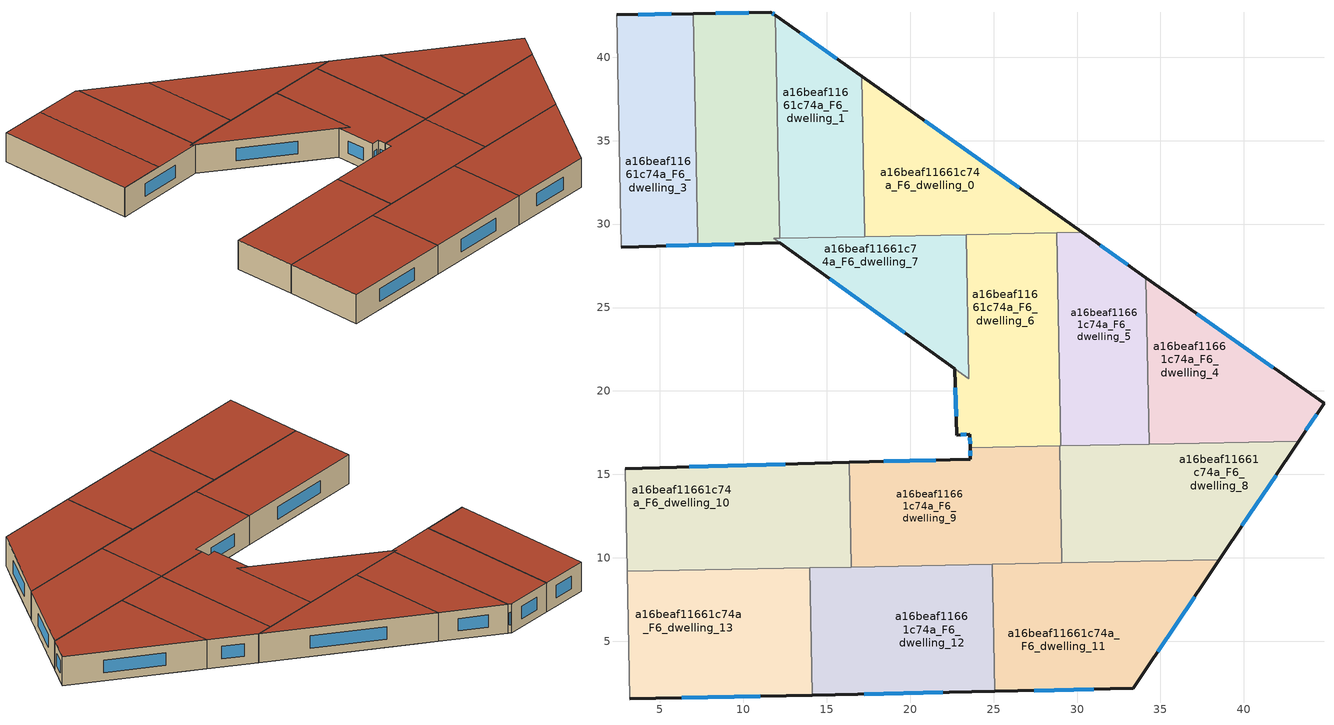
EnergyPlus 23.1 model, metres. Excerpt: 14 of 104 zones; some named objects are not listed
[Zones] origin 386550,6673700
a16beaf11661c74a_F6_dwelling_0
 floor to a16beaf11661c74a_F5_dwelling_3 (EU_floor_Construction): 30.3,29.51 20.49,29.31 17.21,32.46 17.14,36.33 18.56,37.81 z18
 floor to a16beaf11661c74a_F5_dwelling_0 (EU_floor_Construction): 18.56,37.81 17.14,36.33 17.09,38.85 z18
 floor to a16beaf11661c74a_F5_dwelling_4 (EU_floor_Construction): 20.49,29.31 17.28,29.25 17.21,32.46 z18
 wall outside (EU_wall_Construction): 30.3,29.51 17.09,38.85 z18:21
 wall to a16beaf11661c74a_F6_dwelling_1 (EU_wall_Construction): 17.09,38.85 17.28,29.25 z18:21
 wall to a16beaf11661c74a_F6_dwelling_7 (EU_wall_Construction): 17.28,29.25 23.35,29.37 z18:21
 wall to a16beaf11661c74a_F6_dwelling_5 (EU_wall_Construction): 28.77,29.48 30.3,29.51 z18:21
 wall to a16beaf11661c74a_F6_dwelling_6 (EU_wall_Construction): 23.35,29.37 28.77,29.48 z18:21
 window (EU_Window_Construction): 26.52,32.18 20.86,36.18 z18.86:20.14
 roof outside (EU_roof_Construction): 30.3,29.51 17.09,38.85 17.28,29.25 z21
a16beaf11661c74a_F6_dwelling_1
 floor to a16beaf11661c74a_F5_dwelling_0 (EU_floor_Construction): 17.09,38.85 17.14,36.33 14.44,33.52 12.05,35.81 11.92,42.51 z18
 floor to a16beaf11661c74a_F5_dwelling_1 (EU_floor_Construction): 14.44,33.52 12.14,31.13 12.05,35.81 z18
 floor to a16beaf11661c74a_F5_dwelling_3 (EU_floor_Construction): 17.14,36.33 17.21,32.46 15.24,34.36 z18
 floor to a16beaf11661c74a_F5_dwelling_4 (EU_floor_Construction): 17.21,32.46 17.28,29.25 12.18,29.15 12.14,31.13 15.24,34.36 z18
 wall outside (EU_wall_Construction): 17.09,38.85 11.92,42.51 z18:21
 wall to a16beaf11661c74a_F6_dwelling_2 (EU_wall_Construction): 11.92,42.51 12.18,29.15 z18:21
 wall to a16beaf11661c74a_F6_dwelling_7 (EU_wall_Construction): 12.18,29.15 17.28,29.25 z18:21
 window (EU_Window_Construction): 15.61,39.9 13.4,41.46 z18.86:20.14
 roof outside (EU_roof_Construction): 17.28,29.25 17.09,38.85 11.92,42.51 12.18,29.15 z21
a16beaf11661c74a_F6_dwelling_10
 floor to a16beaf11661c74a_F5_dwelling_6 (EU_floor_Construction): 12.36,15.6 8.14,11.21 10.1,9.32 3.05,9.18 2.93,15.34 z18
 floor to a16beaf11661c74a_F5_dwelling_5 (EU_floor_Construction): 16.34,15.71 16.42,11.7 14.21,9.4 10.1,9.32 8.14,11.21 12.36,15.6 z18
 floor to a16beaf11661c74a_F5_dwelling_9 (EU_floor_Construction): 16.43,11.38 16.47,9.45 14.21,9.4 16.27,11.53 z18
 floor to a16beaf11661c74a_F5_dwelling_8 (EU_floor_Construction): 16.42,11.7 16.43,11.38 16.27,11.53 z18
 wall outside (EU_wall_Construction): 16.34,15.71 2.93,15.34 z18:21
 wall to a16beaf11661c74a_F6_dwelling_9 (EU_wall_Construction): 16.47,9.45 16.34,15.71 z18:21
 wall adiabatic (EU_wall_Construction): 2.93,15.34 3.05,9.18 z18:21
 wall to a16beaf11661c74a_F6_dwelling_13 (EU_wall_Construction): 3.05,9.18 13.97,9.4 z18:21
 wall to a16beaf11661c74a_F6_dwelling_12 (EU_wall_Construction): 13.97,9.4 16.47,9.45 z18:21
 window (EU_Window_Construction): 12.51,15.61 6.76,15.45 z18.86:20.14
 roof outside (EU_roof_Construction): 16.47,9.45 16.34,15.71 2.93,15.34 3.05,9.18 z21
a16beaf11661c74a_F6_dwelling_11
 floor to a16beaf11661c74a_F5_dwelling_14 (EU_floor_Construction): 34.77,4.28 33.36,2.17 25.06,2 24.99,5.56 28.97,9.69 29.14,9.69 z18
 floor to a16beaf11661c74a_F5_dwelling_13 (EU_floor_Construction): 38.52,9.88 34.77,4.28 29.14,9.69 z18
 floor adiabatic (EU_floor_Construction): 28.97,9.69 24.99,5.56 24.91,9.61 z18
 wall outside (EU_wall_Construction): 25.06,2 33.36,2.17 38.52,9.88 z18:21
 wall to a16beaf11661c74a_F6_dwelling_12 (EU_wall_Construction): 24.91,9.61 25.06,2 z18:21
 wall to a16beaf11661c74a_F6_dwelling_8 (EU_wall_Construction): 38.52,9.88 29.09,9.69 z18:21
 wall to a16beaf11661c74a_F6_dwelling_9 (EU_wall_Construction): 29.09,9.69 24.91,9.61 z18:21
 window (EU_Window_Construction): 34.84,4.37 37.05,7.67 / 27.43,2.05 30.99,2.12 z18.86:20.14
 roof outside (EU_roof_Construction): 33.36,2.17 38.52,9.88 24.91,9.61 25.06,2 z21
a16beaf11661c74a_F6_dwelling_12
 floor to a16beaf11661c74a_F5_dwelling_11 (EU_floor_Construction): 24.91,9.61 24.99,5.56 21.5,1.92 14.12,1.77 14.12,2.2 21.17,9.54 z18
 floor to a16beaf11661c74a_F5_dwelling_14 (EU_floor_Construction): 24.99,5.56 25.06,2 21.5,1.92 z18
 floor to a16beaf11661c74a_F5_dwelling_9 (EU_floor_Construction): 19.81,8.12 14.12,2.2 13.98,9.16 14.21,9.4 18.4,9.48 z18
 floor to a16beaf11661c74a_F5_dwelling_8 (EU_floor_Construction): 21.17,9.54 19.81,8.12 18.4,9.48 z18
 floor to a16beaf11661c74a_F5_dwelling_5 (EU_floor_Construction): 14.21,9.4 13.98,9.16 13.97,9.4 z18
 wall outside (EU_wall_Construction): 14.12,1.77 25.06,2 z18:21
 wall to a16beaf11661c74a_F6_dwelling_13 (EU_wall_Construction): 13.97,9.4 14.12,1.77 z18:21
 wall to a16beaf11661c74a_F6_dwelling_9 (EU_wall_Construction): 24.91,9.61 16.47,9.44 z18:21
 window (EU_Window_Construction): 17.25,1.84 21.94,1.93 z18.86:20.14
 roof outside (EU_roof_Construction): 25.06,2 24.91,9.61 13.97,9.4 14.12,1.77 z21
a16beaf11661c74a_F6_dwelling_13
 floor to a16beaf11661c74a_F5_dwelling_9 (EU_floor_Construction): 13.98,9.16 14.12,2.2 13.7,1.76 6.73,1.62 z18
 floor to a16beaf11661c74a_F5_dwelling_6 (EU_floor_Construction): 12.2,7.31 6.73,1.62 3.2,1.54 3.05,9.18 10.1,9.32 z18
 floor to a16beaf11661c74a_F5_dwelling_11 (EU_floor_Construction): 14.12,2.2 14.12,1.77 13.7,1.76 z18
 floor to a16beaf11661c74a_F5_dwelling_5 (EU_floor_Construction): 13.97,9.4 13.98,9.16 12.2,7.31 10.1,9.32 z18
 wall outside (EU_wall_Construction): 3.2,1.54 14.12,1.77 z18:21
 wall adiabatic (EU_wall_Construction): 3.05,9.18 3.2,1.54 z18:21
 window (EU_Window_Construction): 6.32,1.61 11,1.71 z18.86:20.14
 roof outside (EU_roof_Construction): 14.12,1.77 13.97,9.4 3.05,9.18 3.2,1.54 z21
a16beaf11661c74a_F6_dwelling_2
 floor to a16beaf11661c74a_F5_dwelling_1 (EU_floor_Construction): 12.05,35.81 12.14,31.13 11.67,30.64 7.16,34.98 7.05,40.62 z18
 floor to a16beaf11661c74a_F5_dwelling_0 (EU_floor_Construction): 11.92,42.51 12.05,35.81 7.05,40.62 7.01,42.62 11.65,42.7 z18
 floor to a16beaf11661c74a_F5_dwelling_2 (EU_floor_Construction): 11.67,30.64 9.92,28.82 2.67,28.61 7.28,28.75 7.27,29.06 7.16,34.98 z18
 floor adiabatic (EU_floor_Construction): 12.14,31.13 12.18,29.15 11.83,29.14 12.19,28.88 9.92,28.82 z18
 wall outside (EU_wall_Construction): 11.92,42.51 11.65,42.7 7.01,42.62 / 2.67,28.61 12.19,28.88 z18:21
 wall to a16beaf11661c74a_F6_dwelling_3 (EU_wall_Construction): 7.01,42.62 7.27,29.06 7.28,28.75 2.67,28.62 z18:21
 wall to a16beaf11661c74a_F6_dwelling_7 (EU_wall_Construction): 12.19,28.88 11.83,29.14 12.18,29.15 z18:21
 window (EU_Window_Construction): 10.32,42.68 8.33,42.64 / 11.84,42.56 11.72,42.65 / 5.39,28.69 9.47,28.8 z18.86:20.14
 roof outside (EU_roof_Construction): 12.19,28.88 11.83,29.14 12.18,29.15 11.92,42.51 11.65,42.7 7.01,42.62 7.27,29.06 7.28,28.75 2.67,28.62 z21
a16beaf11661c74a_F6_dwelling_3
 floor to a16beaf11661c74a_F5_dwelling_2 (EU_floor_Construction): 7.16,34.98 7.28,28.75 2.67,28.62 2.46,39.49 z18
 floor to a16beaf11661c74a_F5_dwelling_1 (EU_floor_Construction): 7.05,40.62 7.16,34.98 2.46,39.49 2.4,42.53 5.01,42.58 z18
 floor to a16beaf11661c74a_F5_dwelling_0 (EU_floor_Construction): 7.01,42.62 7.05,40.62 5.01,42.58 z18
 wall outside (EU_wall_Construction): 7.01,42.62 2.4,42.53 z18:21
 wall adiabatic (EU_wall_Construction): 2.4,42.53 2.67,28.62 z18:21
 window (EU_Window_Construction): 5.69,42.59 3.72,42.56 z18.86:20.14
 roof outside (EU_roof_Construction): 7.28,28.75 7.01,42.62 2.4,42.53 2.67,28.62 z21
a16beaf11661c74a_F6_dwelling_4
 floor to a16beaf11661c74a_F5_dwelling_10 (EU_floor_Construction): 40.85,22.04 35.84,16.84 34.33,16.81 34.2,23.09 36.3,25.26 z18
 floor to a16beaf11661c74a_F5_dwelling_12 (EU_floor_Construction): 44.8,19.25 43.28,16.99 35.84,16.84 40.85,22.04 z18
 floor to a16beaf11661c74a_F5_dwelling_7 (EU_floor_Construction): 36.3,25.26 34.2,23.09 34.13,26.79 z18
 wall outside (EU_wall_Construction): 43.28,16.99 44.8,19.25 34.13,26.79 z18:21
 wall to a16beaf11661c74a_F6_dwelling_5 (EU_wall_Construction): 34.13,26.79 34.33,16.81 z18:21
 wall to a16beaf11661c74a_F6_dwelling_8 (EU_wall_Construction): 34.33,16.81 43.28,16.99 z18:21
 window (EU_Window_Construction): 41.75,21.4 37.18,24.64 / 43.72,17.63 44.37,18.6 z18.86:20.14
 roof outside (EU_roof_Construction): 43.28,16.99 44.8,19.25 34.13,26.79 34.33,16.81 z21
a16beaf11661c74a_F6_dwelling_5
 floor to a16beaf11661c74a_F5_dwelling_7 (EU_floor_Construction): 34.13,26.79 34.2,23.09 29,17.68 28.86,24.64 32.23,28.14 z18
 floor to a16beaf11661c74a_F5_dwelling_10 (EU_floor_Construction): 34.2,23.09 34.33,16.81 29.02,16.71 29,17.68 z18
 floor to a16beaf11661c74a_F5_dwelling_3 (EU_floor_Construction): 32.23,28.14 28.86,24.64 28.77,29.48 30.3,29.51 z18
 wall outside (EU_wall_Construction): 34.13,26.79 30.3,29.51 z18:21
 wall to a16beaf11661c74a_F6_dwelling_6 (EU_wall_Construction): 28.77,29.48 29.02,16.71 z18:21
 wall to a16beaf11661c74a_F6_dwelling_8 (EU_wall_Construction): 29.02,16.71 34.33,16.81 z18:21
 window (EU_Window_Construction): 33.04,27.57 31.39,28.73 z18.86:20.14
 roof outside (EU_roof_Construction): 34.33,16.81 34.13,26.79 30.3,29.51 28.77,29.48 29.02,16.71 z21
a16beaf11661c74a_F6_dwelling_6
 floor to a16beaf11661c74a_F5_dwelling_8 (EU_floor_Construction): 28.21,16.86 28.05,16.69 23.6,16.6 23.58,17.42 22.79,17.35 22.76,18.29 24.66,20.27 z18
 floor to a16beaf11661c74a_F5_dwelling_3 (EU_floor_Construction): 28.77,29.48 28.86,24.64 22.76,18.29 22.67,21.32 23.52,20.72 23.35,29.37 z18
 floor to a16beaf11661c74a_F5_dwelling_7 (EU_floor_Construction): 28.86,24.64 29,17.68 28.21,16.86 24.66,20.27 z18
 floor to a16beaf11661c74a_F5_dwelling_10 (EU_floor_Construction): 29,17.68 29.02,16.71 28.05,16.69 z18
 wall outside (EU_wall_Construction): 22.67,21.32 22.79,17.35 23.58,17.42 23.59,16.6 z18:21
 wall to a16beaf11661c74a_F6_dwelling_7 (EU_wall_Construction): 23.35,29.37 23.52,20.72 22.68,21.32 z18:21
 wall to a16beaf11661c74a_F6_dwelling_9 (EU_wall_Construction): 23.6,16.6 28.95,16.7 z18:21
 wall to a16beaf11661c74a_F6_dwelling_8 (EU_wall_Construction): 28.95,16.7 29.02,16.71 z18:21
 window (EU_Window_Construction): 23.58,17.18 23.59,16.83 / 23.02,17.37 23.36,17.4 / 22.71,20.19 22.76,18.49 z18.86:20.14
 roof outside (EU_roof_Construction): 29.02,16.71 28.77,29.48 23.35,29.37 23.52,20.72 22.68,21.32 22.79,17.35 23.58,17.42 23.59,16.6 z21
a16beaf11661c74a_F6_dwelling_7
 floor adiabatic (EU_floor_Construction): 23.11,26.79 19.83,23.37 12.19,28.88 11.83,29.14 20.49,29.31 z18
 floor to a16beaf11661c74a_F5_dwelling_3 (EU_floor_Construction): 23.35,29.37 23.52,20.72 22.67,21.32 19.83,23.37 23.11,26.79 20.49,29.31 z18
 wall outside (EU_wall_Construction): 12.19,28.88 22.67,21.32 z18:21
 window (EU_Window_Construction): 15.19,26.72 19.68,23.48 z18.86:20.14
 roof outside (EU_roof_Construction): 23.52,20.72 23.35,29.37 11.83,29.14 22.67,21.32 z21
a16beaf11661c74a_F6_dwelling_8
 floor to a16beaf11661c74a_F5_dwelling_12 (EU_floor_Construction): 43.28,16.99 39.1,10.74 34.36,15.3 35.84,16.84 z18
 floor to a16beaf11661c74a_F5_dwelling_10 (EU_floor_Construction): 35.84,16.84 30.07,10.84 29.05,11.82 28.95,16.71 z18
 floor to a16beaf11661c74a_F5_dwelling_13 (EU_floor_Construction): 39.1,10.74 38.52,9.88 29.14,9.69 29.09,9.74 29.09,9.82 34.36,15.3 z18
 floor adiabatic (EU_floor_Construction): 30.07,10.84 29.09,9.82 29.05,11.82 z18
 wall outside (EU_wall_Construction): 38.52,9.88 43.28,16.99 z18:21
 wall to a16beaf11661c74a_F6_dwelling_9 (EU_wall_Construction): 28.95,16.71 29.09,9.69 z18:21
 window (EU_Window_Construction): 39.88,11.91 41.92,14.95 z18.86:20.14
 roof outside (EU_roof_Construction): 38.52,9.88 43.28,16.99 28.95,16.71 29.09,9.69 z21
a16beaf11661c74a_F6_dwelling_9
 floor to a16beaf11661c74a_F5_dwelling_8 (EU_floor_Construction): 28.05,16.69 21.18,9.54 18.4,9.48 16.43,11.38 16.42,11.7 20.39,15.83 23.6,15.92 23.6,16.6 z18
 floor to a16beaf11661c74a_F5_dwelling_5 (EU_floor_Construction): 20.39,15.83 16.42,11.7 16.34,15.71 z18
 floor to a16beaf11661c74a_F5_dwelling_9 (EU_floor_Construction): 18.4,9.48 16.47,9.45 16.43,11.38 z18
 floor to a16beaf11661c74a_F5_dwelling_10 (EU_floor_Construction): 28.95,16.71 29.05,11.82 26.1,14.66 28.05,16.69 z18
 floor adiabatic (EU_floor_Construction): 29.05,11.82 29.09,9.69 21.18,9.54 26.1,14.66 z18
 wall outside (EU_wall_Construction): 23.59,16.6 23.6,15.92 16.34,15.71 z18:21
 window (EU_Window_Construction): 23.59,16.4 23.6,16.11 / 21.53,15.86 18.42,15.77 z18.86:20.14
 roof outside (EU_roof_Construction): 29.09,9.69 28.95,16.71 23.59,16.6 23.6,15.92 16.34,15.71 16.47,9.45 z21
[Building]
EU S2 Campaign: North Axis=0; Terrain=City; Solar Distribution=FullExterior
[Site:Location]
Helsinki-Vantaa.AP: Latitude=60.317; Longitude=24.963; Time Zone=2; Elevation=54.6
[SizingPeriod:WeatherFileDays]
AnnualSizingPeriod: Begin Month=1; Begin Day of Month=1; End Month=12; End Day of Month=31; Day of Week for Start Day=Monday; Use Weather File Daylight Saving Period=No; Use Weather File Rain and Snow Indicators=No
[MATERIAL]
EU_InternalMass_Material: Roughness=MediumRough; Thickness=0.1; Conductivity=1; Density=1800; Specific Heat=900; Thermal Absorptance=0.9; Solar Absorptance=0.7; Visible Absorptance=0.7
[MATERIAL:NOMASS] Roughness=MediumRough; Thermal Absorptance=0.9; Solar Absorptance=0.7; Visible Absorptance=0.7
Name | Thermal Resistance
EU_wall_NoMass | 1.10183
EU_roof_NoMass; EU_floor_NoMass | 1.70606
[WINDOWMATERIAL:SIMPLEGLAZINGSYSTEM]
EU_Window_SimpleGlazing: UFactor=3.11035; Solar Heat Gain Coefficient=0.8; Visible Transmittance=0.8
[CONSTRUCTION]
EU_wall_Construction: EU_wall_NoMass
EU_roof_Construction: EU_roof_NoMass
EU_floor_Construction: EU_floor_NoMass
EU_Window_Construction: EU_Window_SimpleGlazing
EU_InternalMass_Construction: EU_InternalMass_Material
[ZONE] Type=1; Multiplier=1; Ceiling Height=autocalculate; Floor Area=autocalculate; Part of Total Floor Area=Yes
Name | Volume
a16beaf11661c74a_F6_dwelling_0 | 187.589
a16beaf11661c74a_F6_dwelling_1 | 175.488
a16beaf11661c74a_F6_dwelling_10 | 250.102
a16beaf11661c74a_F6_dwelling_11 | 250.121
a16beaf11661c74a_F6_dwelling_12 | 250.136
a16beaf11661c74a_F6_dwelling_13 | 250.114
a16beaf11661c74a_F6_dwelling_2 | 203.891
a16beaf11661c74a_F6_dwelling_3 | 192.018
a16beaf11661c74a_F6_dwelling_4 | 187.571
a16beaf11661c74a_F6_dwelling_5 | 187.591
a16beaf11661c74a_F6_dwelling_6 | 216.68
a16beaf11661c74a_F6_dwelling_7 | 149.654
a16beaf11661c74a_F6_dwelling_8 | 250.119
a16beaf11661c74a_F6_dwelling_9 | 250.091
[INTERNALMASS] Construction=EU_InternalMass_Construction
Name | Zone or ZoneList | Surface Area
a16beaf11661c74a_F6_dwelling_0_EU_InternalMass | a16beaf11661c74a_F6_dwelling_0 | 62.5296
a16beaf11661c74a_F6_dwelling_1_EU_InternalMass | a16beaf11661c74a_F6_dwelling_1 | 58.496
a16beaf11661c74a_F6_dwelling_2_EU_InternalMass | a16beaf11661c74a_F6_dwelling_2 | 67.9793
a16beaf11661c74a_F6_dwelling_3_EU_InternalMass | a16beaf11661c74a_F6_dwelling_3 | 64.0416
a16beaf11661c74a_F6_dwelling_4_EU_InternalMass | a16beaf11661c74a_F6_dwelling_4 | 62.5236
a16beaf11661c74a_F6_dwelling_5_EU_InternalMass | a16beaf11661c74a_F6_dwelling_5 | 62.5303
a16beaf11661c74a_F6_dwelling_6_EU_InternalMass | a16beaf11661c74a_F6_dwelling_6 | 72.2259
a16beaf11661c74a_F6_dwelling_7_EU_InternalMass | a16beaf11661c74a_F6_dwelling_7 | 49.8909
a16beaf11661c74a_F6_dwelling_8_EU_InternalMass | a16beaf11661c74a_F6_dwelling_8 | 83.3731
a16beaf11661c74a_F6_dwelling_9_EU_InternalMass | a16beaf11661c74a_F6_dwelling_9 | 83.3639
a16beaf11661c74a_F6_dwelling_10_EU_InternalMass | a16beaf11661c74a_F6_dwelling_10 | 83.3677
a16beaf11661c74a_F6_dwelling_11_EU_InternalMass | a16beaf11661c74a_F6_dwelling_11 | 83.3735
a16beaf11661c74a_F6_dwelling_12_EU_InternalMass | a16beaf11661c74a_F6_dwelling_12 | 83.3789
a16beaf11661c74a_F6_dwelling_13_EU_InternalMass | a16beaf11661c74a_F6_dwelling_13 | 83.3712
[OTHEREQUIPMENT] Fuel Type=Electricity; Design Level Calculation Method=Watts/Area; Power per Zone Floor Area=1; Fraction Latent=0; Fraction Radiant=0; Fraction Lost=0; Carbon Dioxide Generation Rate=0; EndUse Subcategory=EU_Step8_InternalGains
Name | Zone or ZoneList or Space or SpaceList | Schedule
EU_Step8_InternalGain_a16beaf11661c74a_F6_dwelling_0_f000 | a16beaf11661c74a_F6_dwelling_0 | EU_Step8_GainSchedule_a16beaf11661c74a_F6_dwelling_0_f000
EU_Step8_InternalGain_a16beaf11661c74a_F6_dwelling_1_f000 | a16beaf11661c74a_F6_dwelling_1 | EU_Step8_GainSchedule_a16beaf11661c74a_F6_dwelling_1_f000
EU_Step8_InternalGain_a16beaf11661c74a_F6_dwelling_2_f000 | a16beaf11661c74a_F6_dwelling_2 | EU_Step8_GainSchedule_a16beaf11661c74a_F6_dwelling_2_f000
EU_Step8_InternalGain_a16beaf11661c74a_F6_dwelling_3_f000 | a16beaf11661c74a_F6_dwelling_3 | EU_Step8_GainSchedule_a16beaf11661c74a_F6_dwelling_3_f000
EU_Step8_InternalGain_a16beaf11661c74a_F6_dwelling_4_f000 | a16beaf11661c74a_F6_dwelling_4 | EU_Step8_GainSchedule_a16beaf11661c74a_F6_dwelling_4_f000
EU_Step8_InternalGain_a16beaf11661c74a_F6_dwelling_5_f000 | a16beaf11661c74a_F6_dwelling_5 | EU_Step8_GainSchedule_a16beaf11661c74a_F6_dwelling_5_f000
EU_Step8_InternalGain_a16beaf11661c74a_F6_dwelling_6_f000 | a16beaf11661c74a_F6_dwelling_6 | EU_Step8_GainSchedule_a16beaf11661c74a_F6_dwelling_6_f000
EU_Step8_InternalGain_a16beaf11661c74a_F6_dwelling_7_f000 | a16beaf11661c74a_F6_dwelling_7 | EU_Step8_GainSchedule_a16beaf11661c74a_F6_dwelling_7_f000
EU_Step8_InternalGain_a16beaf11661c74a_F6_dwelling_8_f000 | a16beaf11661c74a_F6_dwelling_8 | EU_Step8_GainSchedule_a16beaf11661c74a_F6_dwelling_8_f000
EU_Step8_InternalGain_a16beaf11661c74a_F6_dwelling_9_f000 | a16beaf11661c74a_F6_dwelling_9 | EU_Step8_GainSchedule_a16beaf11661c74a_F6_dwelling_9_f000
EU_Step8_InternalGain_a16beaf11661c74a_F6_dwelling_10_f000 | a16beaf11661c74a_F6_dwelling_10 | EU_Step8_GainSchedule_a16beaf11661c74a_F6_dwelling_10_f000
EU_Step8_InternalGain_a16beaf11661c74a_F6_dwelling_11_f000 | a16beaf11661c74a_F6_dwelling_11 | EU_Step8_GainSchedule_a16beaf11661c74a_F6_dwelling_11_f000
EU_Step8_InternalGain_a16beaf11661c74a_F6_dwelling_12_f000 | a16beaf11661c74a_F6_dwelling_12 | EU_Step8_GainSchedule_a16beaf11661c74a_F6_dwelling_12_f000
EU_Step8_InternalGain_a16beaf11661c74a_F6_dwelling_13_f000 | a16beaf11661c74a_F6_dwelling_13 | EU_Step8_GainSchedule_a16beaf11661c74a_F6_dwelling_13_f000
[ZONEVENTILATION:DESIGNFLOWRATE] Schedule=EU_AlwaysOn; Design Flow Rate Calculation Method=AirChanges/Hour; Air Changes per Hour=0.756316; Ventilation Type=Natural; Fan Pressure Rise=0; Fan Total Efficiency=1; Constant Term Coefficient=1; Temperature Term Coefficient=0; Velocity Term Coefficient=0; Velocity Squared Term Coefficient=0; Minimum Indoor Temperature=-100; Maximum Indoor Temperature=100; Delta Temperature=-100; Minimum Outdoor Temperature=-100; Maximum Outdoor Temperature=100; Maximum Wind Speed=40
Name | Zone or ZoneList or Space or SpaceList
EU_ConstantAir_a16beaf11661c74a_F6_dwelling_0 | a16beaf11661c74a_F6_dwelling_0
EU_ConstantAir_a16beaf11661c74a_F6_dwelling_1 | a16beaf11661c74a_F6_dwelling_1
EU_ConstantAir_a16beaf11661c74a_F6_dwelling_2 | a16beaf11661c74a_F6_dwelling_2
EU_ConstantAir_a16beaf11661c74a_F6_dwelling_3 | a16beaf11661c74a_F6_dwelling_3
EU_ConstantAir_a16beaf11661c74a_F6_dwelling_4 | a16beaf11661c74a_F6_dwelling_4
EU_ConstantAir_a16beaf11661c74a_F6_dwelling_5 | a16beaf11661c74a_F6_dwelling_5
EU_ConstantAir_a16beaf11661c74a_F6_dwelling_6 | a16beaf11661c74a_F6_dwelling_6
EU_ConstantAir_a16beaf11661c74a_F6_dwelling_7 | a16beaf11661c74a_F6_dwelling_7
EU_ConstantAir_a16beaf11661c74a_F6_dwelling_8 | a16beaf11661c74a_F6_dwelling_8
EU_ConstantAir_a16beaf11661c74a_F6_dwelling_9 | a16beaf11661c74a_F6_dwelling_9
EU_ConstantAir_a16beaf11661c74a_F6_dwelling_10 | a16beaf11661c74a_F6_dwelling_10
EU_ConstantAir_a16beaf11661c74a_F6_dwelling_11 | a16beaf11661c74a_F6_dwelling_11
EU_ConstantAir_a16beaf11661c74a_F6_dwelling_12 | a16beaf11661c74a_F6_dwelling_12
EU_ConstantAir_a16beaf11661c74a_F6_dwelling_13 | a16beaf11661c74a_F6_dwelling_13
[HVACTEMPLATE:ZONE:IDEALLOADSAIRSYSTEM] System Availability Schedule=EU_AlwaysOn; Maximum Heating Supply Air Temperature=50; Minimum Cooling Supply Air Temperature=13; Maximum Heating Supply Air Humidity Ratio=0.0156; Minimum Cooling Supply Air Humidity Ratio=0.0077; Heating Limit=NoLimit; Cooling Limit=NoLimit; Heating Availability Schedule=EU_AlwaysOn; Cooling Availability Schedule=EU_CoolingOff; Dehumidification Control Type=ConstantSensibleHeatRatio; Cooling Sensible Heat Ratio=0.7; Dehumidification Setpoint=60; Humidification Control Type=None; Humidification Setpoint=30; Outdoor Air Method=None; Outdoor Air Flow Rate per Person=0.00944; Outdoor Air Flow Rate per Zone Floor Area=0; Outdoor Air Flow Rate per Zone=0; Demand Controlled Ventilation Type=None; Outdoor Air Economizer Type=NoEconomizer; Heat Recovery Type=None; Sensible Heat Recovery Effectiveness=0.7; Latent Heat Recovery Effectiveness=0.65
Name | Template Thermostat
a16beaf11661c74a_F6_dwelling_0 | EU_HeatOnly_a16beaf11661c74a_F6_dwelling_0
a16beaf11661c74a_F6_dwelling_1 | EU_HeatOnly_a16beaf11661c74a_F6_dwelling_1
a16beaf11661c74a_F6_dwelling_2 | EU_HeatOnly_a16beaf11661c74a_F6_dwelling_2
a16beaf11661c74a_F6_dwelling_3 | EU_HeatOnly_a16beaf11661c74a_F6_dwelling_3
a16beaf11661c74a_F6_dwelling_4 | EU_HeatOnly_a16beaf11661c74a_F6_dwelling_4
a16beaf11661c74a_F6_dwelling_5 | EU_HeatOnly_a16beaf11661c74a_F6_dwelling_5
a16beaf11661c74a_F6_dwelling_6 | EU_HeatOnly_a16beaf11661c74a_F6_dwelling_6
a16beaf11661c74a_F6_dwelling_7 | EU_HeatOnly_a16beaf11661c74a_F6_dwelling_7
a16beaf11661c74a_F6_dwelling_8 | EU_HeatOnly_a16beaf11661c74a_F6_dwelling_8
a16beaf11661c74a_F6_dwelling_9 | EU_HeatOnly_a16beaf11661c74a_F6_dwelling_9
a16beaf11661c74a_F6_dwelling_10 | EU_HeatOnly_a16beaf11661c74a_F6_dwelling_10
a16beaf11661c74a_F6_dwelling_11 | EU_HeatOnly_a16beaf11661c74a_F6_dwelling_11
a16beaf11661c74a_F6_dwelling_12 | EU_HeatOnly_a16beaf11661c74a_F6_dwelling_12
a16beaf11661c74a_F6_dwelling_13 | EU_HeatOnly_a16beaf11661c74a_F6_dwelling_13
[SIZING:ZONE] Zone Cooling Design Supply Air Temperature Input Method=SupplyAirTemperature; Zone Cooling Design Supply Air Temperature=13; Zone Heating Design Supply Air Temperature Input Method=SupplyAirTemperature; Zone Heating Design Supply Air Temperature=50; Zone Cooling Design Supply Air Humidity Ratio=0.008; Zone Heating Design Supply Air Humidity Ratio=0.008; Cooling Design Air Flow Method=DesignDay; Cooling Design Air Flow Rate=0; Cooling Minimum Air Flow per Zone Floor Area=0.000762; Cooling Minimum Air Flow=0; Cooling Minimum Air Flow Fraction=0.2; Heating Design Air Flow Method=DesignDay; Heating Design Air Flow Rate=0; Heating Maximum Air Flow per Zone Floor Area=0.002032; Heating Maximum Air Flow=0.141576; Heating Maximum Air Flow Fraction=0.3; Account for Dedicated Outdoor Air System=No; Dedicated Outdoor Air System Control Strategy=NeutralSupplyAir; Dedicated Outdoor Air Low Setpoint Temperature for Design=autosize; Dedicated Outdoor Air High Setpoint Temperature for Design=autosize; Zone Load Sizing Method=Sensible Load Only No Latent Load; Zone Latent Cooling Design Supply Air Humidity Ratio Input Method=HumidityRatioDifference; Zone Cooling Design Supply Air Humidity Ratio Difference=0.005; Zone Latent Heating Design Supply Air Humidity Ratio Input Method=HumidityRatioDifference; Zone Humidification Design Supply Air Humidity Ratio Difference=0.005
a16beaf11661c74a_F6_dwelling_0; a16beaf11661c74a_F6_dwelling_1; a16beaf11661c74a_F6_dwelling_2; a16beaf11661c74a_F6_dwelling_3; a16beaf11661c74a_F6_dwelling_4; a16beaf11661c74a_F6_dwelling_5; a16beaf11661c74a_F6_dwelling_6; a16beaf11661c74a_F6_dwelling_7; a16beaf11661c74a_F6_dwelling_8; a16beaf11661c74a_F6_dwelling_9; a16beaf11661c74a_F6_dwelling_10; a16beaf11661c74a_F6_dwelling_11; a16beaf11661c74a_F6_dwelling_12; a16beaf11661c74a_F6_dwelling_13
[SCHEDULE:CONSTANT]
Name | Hourly Value
EU_AlwaysOn | 1
EU_CoolingOff | 0
[SCHEDULE:FILE] Column Number=1; Rows to Skip at Top=0; Number of Hours of Data=8760; Column Separator=Comma; Interpolate to Timestep=No; Minutes per Item=60; Adjust Schedule for Daylight Savings=Yes
Name | File
EU_Step8_GainSchedule_a16beaf11661c74a_F6_dwelling_0_f000 | ../../schedules/a16beaf11661c74a/a16beaf11661c74a_F6_dwelling_0_f000_gain.csv
EU_Step8_GainSchedule_a16beaf11661c74a_F6_dwelling_1_f000 | ../../schedules/a16beaf11661c74a/a16beaf11661c74a_F6_dwelling_1_f000_gain.csv
EU_Step8_GainSchedule_a16beaf11661c74a_F6_dwelling_2_f000 | ../../schedules/a16beaf11661c74a/a16beaf11661c74a_F6_dwelling_2_f000_gain.csv
EU_Step8_GainSchedule_a16beaf11661c74a_F6_dwelling_3_f000 | ../../schedules/a16beaf11661c74a/a16beaf11661c74a_F6_dwelling_3_f000_gain.csv
EU_Step8_GainSchedule_a16beaf11661c74a_F6_dwelling_4_f000 | ../../schedules/a16beaf11661c74a/a16beaf11661c74a_F6_dwelling_4_f000_gain.csv
EU_Step8_GainSchedule_a16beaf11661c74a_F6_dwelling_5_f000 | ../../schedules/a16beaf11661c74a/a16beaf11661c74a_F6_dwelling_5_f000_gain.csv
EU_Step8_GainSchedule_a16beaf11661c74a_F6_dwelling_6_f000 | ../../schedules/a16beaf11661c74a/a16beaf11661c74a_F6_dwelling_6_f000_gain.csv
EU_Step8_GainSchedule_a16beaf11661c74a_F6_dwelling_7_f000 | ../../schedules/a16beaf11661c74a/a16beaf11661c74a_F6_dwelling_7_f000_gain.csv
EU_Step8_GainSchedule_a16beaf11661c74a_F6_dwelling_8_f000 | ../../schedules/a16beaf11661c74a/a16beaf11661c74a_F6_dwelling_8_f000_gain.csv
EU_Step8_GainSchedule_a16beaf11661c74a_F6_dwelling_9_f000 | ../../schedules/a16beaf11661c74a/a16beaf11661c74a_F6_dwelling_9_f000_gain.csv
EU_Step8_GainSchedule_a16beaf11661c74a_F6_dwelling_10_f000 | ../../schedules/a16beaf11661c74a/a16beaf11661c74a_F6_dwelling_10_f000_gain.csv
EU_Step8_GainSchedule_a16beaf11661c74a_F6_dwelling_11_f000 | ../../schedules/a16beaf11661c74a/a16beaf11661c74a_F6_dwelling_11_f000_gain.csv
EU_Step8_GainSchedule_a16beaf11661c74a_F6_dwelling_12_f000 | ../../schedules/a16beaf11661c74a/a16beaf11661c74a_F6_dwelling_12_f000_gain.csv
EU_Step8_GainSchedule_a16beaf11661c74a_F6_dwelling_13_f000 | ../../schedules/a16beaf11661c74a/a16beaf11661c74a_F6_dwelling_13_f000_gain.csv
